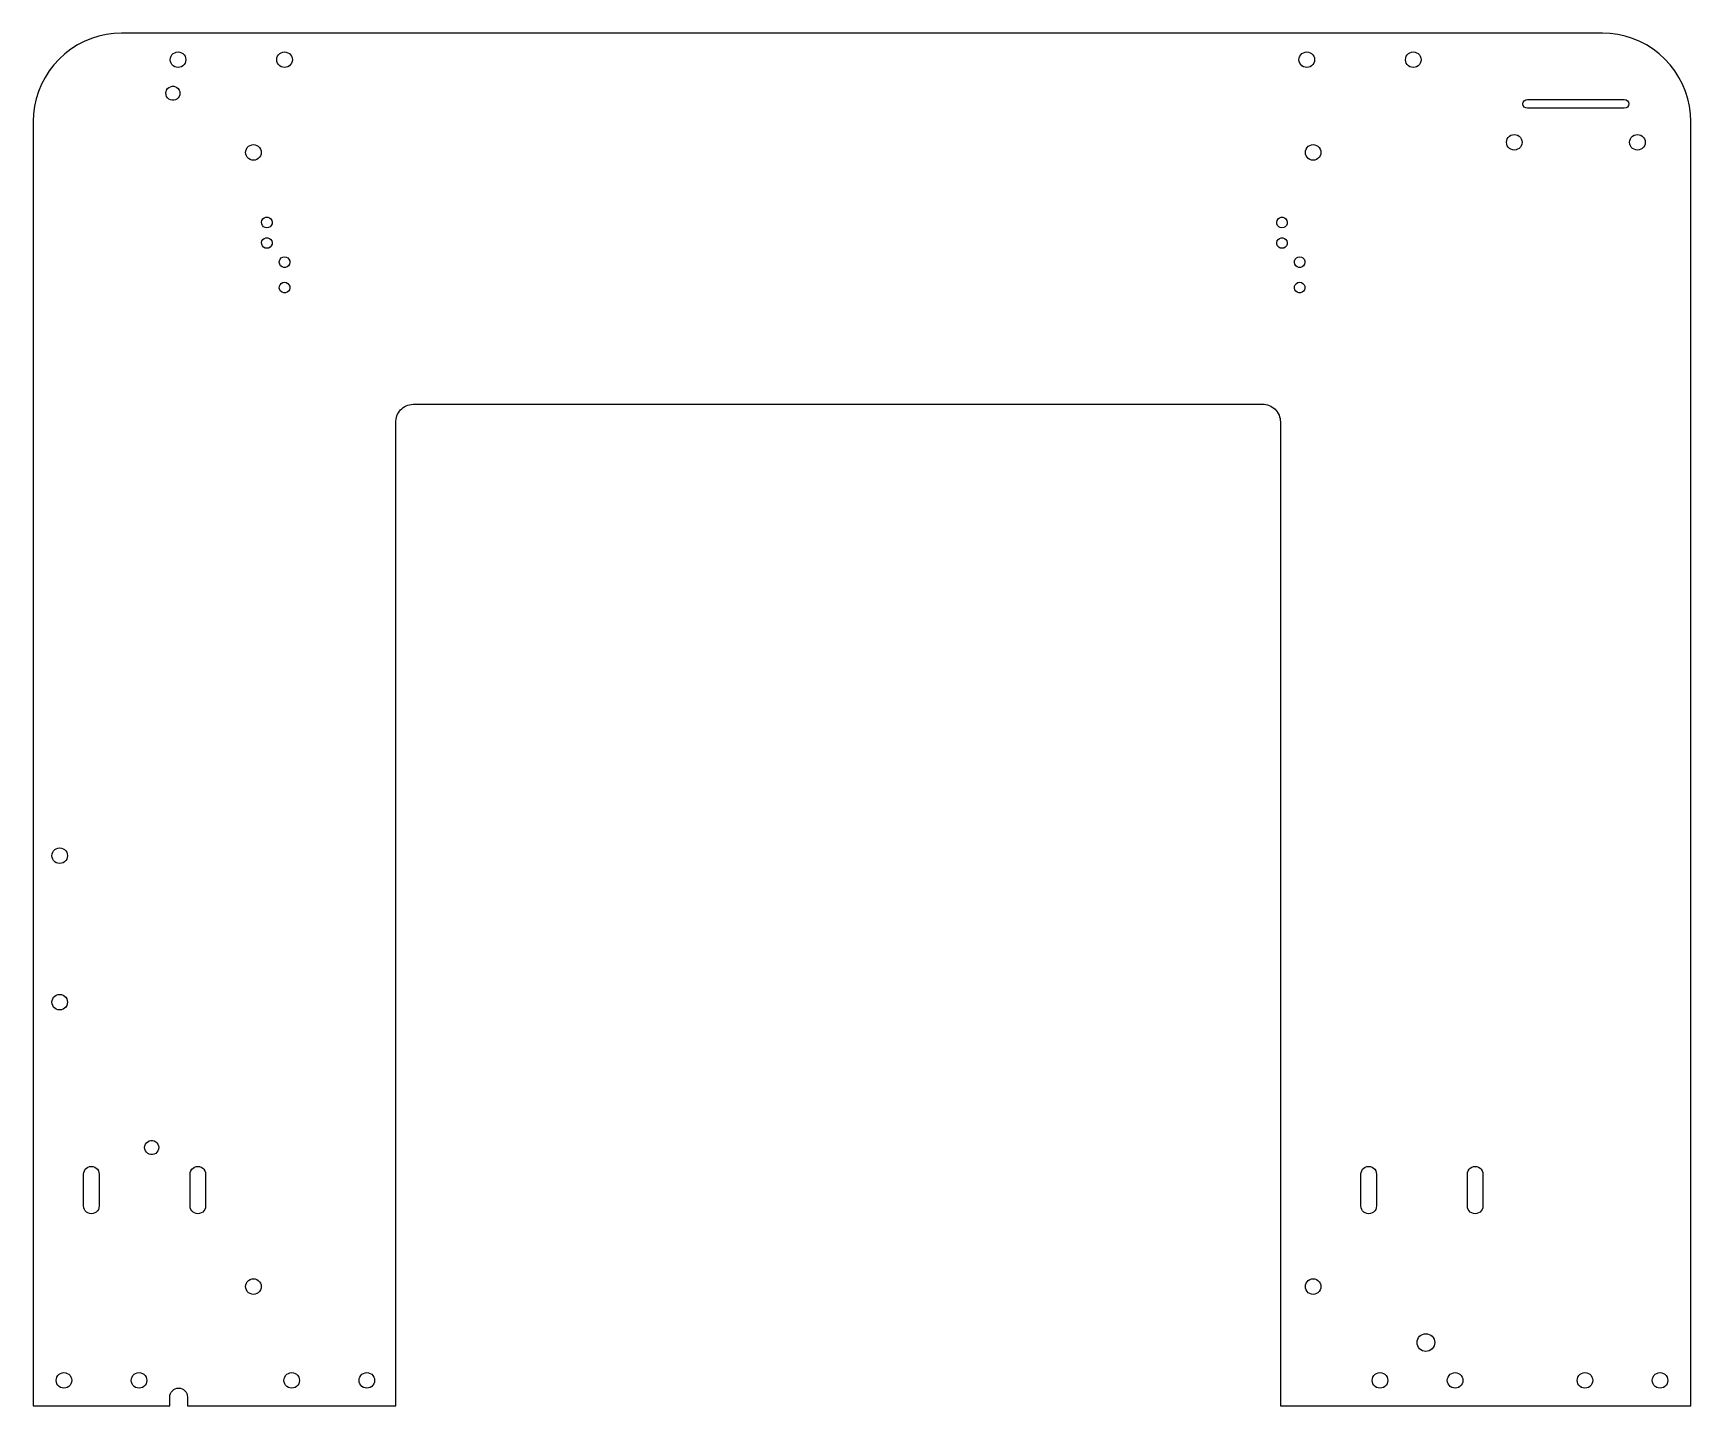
# Model space of a CAD drawing. Header units: metres. Extents: x -234 to 234, y 0 to 388.
import ezdxf

# ---------------------------------------------------------------- set-up
doc = ezdxf.new("R2010")
doc.units = ezdxf.units.M

msp = doc.modelspace()

# ---------------------------------------------------------------- linework, layer by layer
for p, q in [((-221.75, 384.651), (-223.589, 383.479)), ((-219.815, 385.658), (-221.75, 384.651)), ((-217.801, 386.492), (-219.815, 385.658)), ((-215.72, 387.148), (-217.801, 386.492)), ((-213.591, 387.62), (-215.72, 387.148)), ((-211.429, 387.905), (-213.591, 387.62)), ((-209.25, 388), (-211.429, 387.905)), ((209.25, 388), (-209.25, 388)), ((211.429, 387.905), (209.25, 388)), ((213.591, 387.62), (211.429, 387.905)), ((215.72, 387.148), (213.591, 387.62)), ((217.801, 386.492), (215.72, 387.148)), ((219.815, 385.658), (217.801, 386.492)), ((221.75, 384.651), (219.815, 385.658)), ((223.589, 383.479), (221.75, 384.651)), ((-226.928, 380.678), (-228.401, 379.07)), ((-225.32, 382.151), (-226.928, 380.678)), ((-223.589, 383.479), (-225.32, 382.151)), ((-195.5, 380.5), (-195.445, 380.99)), ((-195.445, 380.01), (-195.5, 380.5)), ((-195.445, 380.99), (-195.282, 381.455)), ((-195.282, 379.545), (-195.445, 380.01)), ((-195.282, 381.455), (-195.02, 381.872)), ((-195.02, 379.128), (-195.282, 379.545)), ((-195.02, 381.872), (-194.672, 382.22)), ((-194.672, 382.22), (-194.255, 382.482)), ((-194.255, 382.482), (-193.79, 382.645)), ((-193.79, 382.645), (-193.3, 382.7)), ((-193.3, 382.7), (-192.81, 382.645)), ((-192.81, 382.645), (-192.345, 382.482)), ((-192.345, 382.482), (-191.928, 382.22)), ((-191.928, 382.22), (-191.58, 381.872)), ((-191.58, 381.872), (-191.318, 381.455)), ((-191.318, 379.545), (-191.58, 379.128)), ((-191.318, 381.455), (-191.155, 380.99)), ((-191.155, 380.01), (-191.318, 379.545)), ((-191.155, 380.99), (-191.1, 380.5)), ((-191.1, 380.5), (-191.155, 380.01)), ((-165.4, 380.5), (-165.345, 380.99)), ((-165.345, 380.01), (-165.4, 380.5)), ((-165.345, 380.99), (-165.182, 381.455)), ((-165.182, 379.545), (-165.345, 380.01)), ((-165.182, 381.455), (-164.92, 381.872)), ((-164.92, 379.128), (-165.182, 379.545)), ((-164.92, 381.872), (-164.572, 382.22)), ((-164.572, 382.22), (-164.155, 382.482)), ((-164.155, 382.482), (-163.69, 382.645)), ((-163.69, 382.645), (-163.2, 382.7)), ((-163.2, 382.7), (-162.71, 382.645)), ((-162.71, 382.645), (-162.245, 382.482)), ((-162.245, 382.482), (-161.828, 382.22)), ((-161.828, 382.22), (-161.48, 381.872)), ((-161.48, 381.872), (-161.218, 381.455)), ((-161.218, 379.545), (-161.48, 379.128)), ((-161.218, 381.455), (-161.055, 380.99)), ((-161.055, 380.01), (-161.218, 379.545)), ((-161.055, 380.99), (-161, 380.5)), ((-161, 380.5), (-161.055, 380.01)), ((123.5, 380.5), (123.555, 380.99)), ((123.555, 380.01), (123.5, 380.5)), ((123.555, 380.99), (123.718, 381.455)), ((123.718, 379.545), (123.555, 380.01)), ((123.718, 381.455), (123.98, 381.872)), ((123.98, 379.128), (123.718, 379.545)), ((123.98, 381.872), (124.328, 382.22)), ((124.328, 382.22), (124.745, 382.482)), ((124.745, 382.482), (125.21, 382.645)), ((125.21, 382.645), (125.7, 382.7)), ((125.7, 382.7), (126.19, 382.645)), ((126.19, 382.645), (126.655, 382.482)), ((126.655, 382.482), (127.072, 382.22)), ((127.072, 382.22), (127.42, 381.872)), ((127.42, 381.872), (127.682, 381.455)), ((127.682, 379.545), (127.42, 379.128)), ((127.682, 381.455), (127.845, 380.99)), ((127.845, 380.01), (127.682, 379.545)), ((127.845, 380.99), (127.9, 380.5)), ((127.9, 380.5), (127.845, 380.01)), ((153.6, 380.5), (153.655, 380.99)), ((153.655, 380.01), (153.6, 380.5)), ((153.655, 380.99), (153.818, 381.455)), ((153.818, 379.545), (153.655, 380.01)), ((153.818, 381.455), (154.08, 381.872)), ((154.08, 379.128), (153.818, 379.545)), ((154.08, 381.872), (154.428, 382.22)), ((154.428, 382.22), (154.845, 382.482)), ((154.845, 382.482), (155.31, 382.645)), ((155.31, 382.645), (155.8, 382.7)), ((155.8, 382.7), (156.29, 382.645)), ((156.29, 382.645), (156.755, 382.482)), ((156.755, 382.482), (157.172, 382.22)), ((157.172, 382.22), (157.52, 381.872)), ((157.52, 381.872), (157.782, 381.455)), ((157.782, 379.545), (157.52, 379.128)), ((157.782, 381.455), (157.945, 380.99)), ((157.945, 380.01), (157.782, 379.545)), ((157.945, 380.99), (158, 380.5)), ((158, 380.5), (157.945, 380.01)), ((225.32, 382.151), (223.589, 383.479)), ((226.928, 380.678), (225.32, 382.151)), ((228.401, 379.07), (226.928, 380.678)), ((-230.901, 375.5), (-231.908, 373.565)), ((-229.729, 377.339), (-230.901, 375.5)), ((-228.401, 379.07), (-229.729, 377.339)), ((-194.672, 378.78), (-195.02, 379.128)), ((-194.255, 378.518), (-194.672, 378.78)), ((-193.79, 378.355), (-194.255, 378.518)), ((-193.3, 378.3), (-193.79, 378.355)), ((-192.81, 378.355), (-193.3, 378.3)), ((-192.345, 378.518), (-192.81, 378.355)), ((-191.928, 378.78), (-192.345, 378.518)), ((-191.58, 379.128), (-191.928, 378.78)), ((-164.572, 378.78), (-164.92, 379.128)), ((-164.155, 378.518), (-164.572, 378.78)), ((-163.69, 378.355), (-164.155, 378.518)), ((-163.2, 378.3), (-163.69, 378.355)), ((-162.71, 378.355), (-163.2, 378.3)), ((-162.245, 378.518), (-162.71, 378.355)), ((-161.828, 378.78), (-162.245, 378.518)), ((-161.48, 379.128), (-161.828, 378.78)), ((124.328, 378.78), (123.98, 379.128)), ((124.745, 378.518), (124.328, 378.78)), ((125.21, 378.355), (124.745, 378.518)), ((125.7, 378.3), (125.21, 378.355)), ((126.19, 378.355), (125.7, 378.3)), ((126.655, 378.518), (126.19, 378.355)), ((127.072, 378.78), (126.655, 378.518)), ((127.42, 379.128), (127.072, 378.78)), ((154.428, 378.78), (154.08, 379.128)), ((154.845, 378.518), (154.428, 378.78)), ((155.31, 378.355), (154.845, 378.518)), ((155.8, 378.3), (155.31, 378.355)), ((156.29, 378.355), (155.8, 378.3)), ((156.755, 378.518), (156.29, 378.355)), ((157.172, 378.78), (156.755, 378.518)), ((157.52, 379.128), (157.172, 378.78)), ((229.729, 377.339), (228.401, 379.07)), ((230.901, 375.5), (229.729, 377.339)), ((231.908, 373.565), (230.901, 375.5)), ((-232.742, 371.551), (-233.398, 369.47)), ((-231.908, 373.565), (-232.742, 371.551)), ((-196.75, 371), (-196.692, 371.479)), ((-196.692, 370.521), (-196.75, 371)), ((-196.692, 371.479), (-196.521, 371.929)), ((-196.521, 370.071), (-196.692, 370.521)), ((-196.521, 371.929), (-196.247, 372.326)), ((-196.247, 372.326), (-195.886, 372.646)), ((-195.886, 372.646), (-195.459, 372.87)), ((-195.459, 372.87), (-194.991, 372.985)), ((-194.991, 372.985), (-194.509, 372.985)), ((-194.509, 372.985), (-194.041, 372.87)), ((-194.041, 372.87), (-193.614, 372.646)), ((-193.614, 372.646), (-193.253, 372.326)), ((-193.253, 372.326), (-192.979, 371.929)), ((-192.979, 371.929), (-192.808, 371.479)), ((-192.808, 370.521), (-192.979, 370.071)), ((-192.808, 371.479), (-192.75, 371)), ((-192.75, 371), (-192.808, 370.521)), ((232.742, 371.551), (231.908, 373.565)), ((233.398, 369.47), (232.742, 371.551)), ((-233.87, 367.341), (-234.155, 365.179)), ((-233.398, 369.47), (-233.87, 367.341)), ((-196.247, 369.674), (-196.521, 370.071)), ((-195.886, 369.354), (-196.247, 369.674)), ((-195.459, 369.13), (-195.886, 369.354)), ((-194.991, 369.015), (-195.459, 369.13)), ((-194.509, 369.015), (-194.991, 369.015)), ((-194.041, 369.13), (-194.509, 369.015)), ((-193.614, 369.354), (-194.041, 369.13)), ((-193.253, 369.674), (-193.614, 369.354)), ((-192.979, 370.071), (-193.253, 369.674)), ((186.8, 368), (186.895, 368.478)), ((186.895, 367.522), (186.8, 368)), ((186.895, 368.478), (187.166, 368.884)), ((187.166, 367.116), (186.895, 367.522)), ((187.166, 368.884), (187.572, 369.155)), ((187.572, 366.845), (187.166, 367.116)), ((187.572, 369.155), (188.05, 369.25)), ((188.05, 366.75), (187.572, 366.845)), ((188.05, 369.25), (215.45, 369.25)), ((215.45, 366.75), (188.05, 366.75)), ((215.45, 369.25), (215.928, 369.155)), ((215.928, 366.845), (215.45, 366.75)), ((215.928, 369.155), (216.334, 368.884)), ((216.334, 367.116), (215.928, 366.845)), ((216.334, 368.884), (216.605, 368.478)), ((216.605, 367.522), (216.334, 367.116)), ((216.605, 368.478), (216.7, 368)), ((216.7, 368), (216.605, 367.522)), ((233.87, 367.341), (233.398, 369.47)), ((234.155, 365.179), (233.87, 367.341)), ((-234.155, 365.179), (-234.25, 363)), ((-234.25, 363), (-234.25, 0)), ((234.25, 363), (234.155, 365.179)), ((234.25, 0), (234.25, 363)), ((-173.372, 356.01), (-172.955, 356.272)), ((-172.955, 356.272), (-172.49, 356.435)), ((-172.49, 356.435), (-172, 356.49)), ((-172, 356.49), (-171.51, 356.435)), ((-171.51, 356.435), (-171.045, 356.272)), ((-171.045, 356.272), (-170.628, 356.01)), ((126.128, 356.01), (126.545, 356.272)), ((126.545, 356.272), (127.01, 356.435)), ((127.01, 356.435), (127.5, 356.49)), ((127.5, 356.49), (127.99, 356.435)), ((127.99, 356.435), (128.455, 356.272)), ((128.455, 356.272), (128.872, 356.01)), ((182.15, 357.15), (182.205, 357.64)), ((182.205, 356.66), (182.15, 357.15)), ((182.205, 357.64), (182.368, 358.105)), ((182.368, 356.195), (182.205, 356.66)), ((182.368, 358.105), (182.63, 358.522)), ((182.63, 355.778), (182.368, 356.195)), ((182.63, 358.522), (182.978, 358.87)), ((182.978, 358.87), (183.395, 359.132)), ((183.395, 359.132), (183.86, 359.295)), ((183.86, 359.295), (184.35, 359.35)), ((184.35, 359.35), (184.84, 359.295)), ((184.84, 359.295), (185.305, 359.132)), ((185.305, 359.132), (185.722, 358.87)), ((185.722, 358.87), (186.07, 358.522)), ((186.07, 358.522), (186.332, 358.105)), ((186.332, 356.195), (186.07, 355.778)), ((186.332, 358.105), (186.495, 357.64)), ((186.495, 356.66), (186.332, 356.195)), ((186.495, 357.64), (186.55, 357.15)), ((186.55, 357.15), (186.495, 356.66)), ((216.95, 357.15), (217.005, 357.64)), ((217.005, 356.66), (216.95, 357.15)), ((217.005, 357.64), (217.168, 358.105)), ((217.168, 356.195), (217.005, 356.66)), ((217.168, 358.105), (217.43, 358.522)), ((217.43, 355.778), (217.168, 356.195)), ((217.43, 358.522), (217.778, 358.87)), ((217.778, 358.87), (218.195, 359.132)), ((218.195, 359.132), (218.66, 359.295)), ((218.66, 359.295), (219.15, 359.35)), ((219.15, 359.35), (219.64, 359.295)), ((219.64, 359.295), (220.105, 359.132)), ((220.105, 359.132), (220.522, 358.87)), ((220.522, 358.87), (220.87, 358.522)), ((220.87, 358.522), (221.132, 358.105)), ((221.132, 356.195), (220.87, 355.778)), ((221.132, 358.105), (221.295, 357.64)), ((221.295, 356.66), (221.132, 356.195)), ((221.295, 357.64), (221.35, 357.15)), ((221.35, 357.15), (221.295, 356.66)), ((-174.2, 354.29), (-174.145, 354.78)), ((-174.145, 353.8), (-174.2, 354.29)), ((-174.145, 354.78), (-173.982, 355.245)), ((-173.982, 353.335), (-174.145, 353.8)), ((-173.982, 355.245), (-173.72, 355.662)), ((-173.72, 352.918), (-173.982, 353.335)), ((-173.72, 355.662), (-173.372, 356.01)), ((-173.372, 352.57), (-173.72, 352.918)), ((-172.955, 352.308), (-173.372, 352.57)), ((-172.49, 352.145), (-172.955, 352.308)), ((-172, 352.09), (-172.49, 352.145)), ((-171.51, 352.145), (-172, 352.09)), ((-171.045, 352.308), (-171.51, 352.145)), ((-170.628, 352.57), (-171.045, 352.308)), ((-170.628, 356.01), (-170.28, 355.662)), ((-170.28, 352.918), (-170.628, 352.57)), ((-170.28, 355.662), (-170.018, 355.245)), ((-170.018, 353.335), (-170.28, 352.918)), ((-170.018, 355.245), (-169.855, 354.78)), ((-169.855, 353.8), (-170.018, 353.335)), ((-169.855, 354.78), (-169.8, 354.29)), ((-169.8, 354.29), (-169.855, 353.8)), ((125.3, 354.29), (125.355, 354.78)), ((125.355, 353.8), (125.3, 354.29)), ((125.355, 354.78), (125.518, 355.245)), ((125.518, 353.335), (125.355, 353.8)), ((125.518, 355.245), (125.78, 355.662)), ((125.78, 352.918), (125.518, 353.335)), ((125.78, 355.662), (126.128, 356.01)), ((126.128, 352.57), (125.78, 352.918)), ((126.545, 352.308), (126.128, 352.57)), ((127.01, 352.145), (126.545, 352.308)), ((127.5, 352.09), (127.01, 352.145)), ((127.99, 352.145), (127.5, 352.09)), ((128.455, 352.308), (127.99, 352.145)), ((128.872, 352.57), (128.455, 352.308)), ((128.872, 356.01), (129.22, 355.662)), ((129.22, 352.918), (128.872, 352.57)), ((129.22, 355.662), (129.482, 355.245)), ((129.482, 353.335), (129.22, 352.918)), ((129.482, 355.245), (129.645, 354.78)), ((129.645, 353.8), (129.482, 353.335)), ((129.645, 354.78), (129.7, 354.29)), ((129.7, 354.29), (129.645, 353.8)), ((182.978, 355.43), (182.63, 355.778)), ((183.395, 355.168), (182.978, 355.43)), ((183.86, 355.005), (183.395, 355.168)), ((184.35, 354.95), (183.86, 355.005)), ((184.84, 355.005), (184.35, 354.95)), ((185.305, 355.168), (184.84, 355.005)), ((185.722, 355.43), (185.305, 355.168)), ((186.07, 355.778), (185.722, 355.43)), ((217.778, 355.43), (217.43, 355.778)), ((218.195, 355.168), (217.778, 355.43)), ((218.66, 355.005), (218.195, 355.168)), ((219.15, 354.95), (218.66, 355.005)), ((219.64, 355.005), (219.15, 354.95)), ((220.105, 355.168), (219.64, 355.005)), ((220.522, 355.43), (220.105, 355.168)), ((220.87, 355.778), (220.522, 355.43)), ((-169.695, 334.604), (-169.574, 335.083)), ((-169.654, 334.112), (-169.695, 334.604)), ((-169.456, 333.66), (-169.654, 334.112)), ((-169.574, 335.083), (-169.304, 335.496)), ((-169.121, 333.296), (-169.456, 333.66)), ((-169.304, 335.496), (-168.914, 335.799)), ((-168.687, 333.061), (-169.121, 333.296)), ((-168.914, 335.799), (-168.447, 335.96)), ((-168.2, 332.98), (-168.687, 333.061)), ((-168.447, 335.96), (-167.953, 335.96)), ((-167.713, 333.061), (-168.2, 332.98)), ((-167.953, 335.96), (-167.486, 335.799)), ((-167.279, 333.296), (-167.713, 333.061)), ((-167.486, 335.799), (-167.096, 335.496)), ((-166.944, 333.66), (-167.279, 333.296)), ((-167.096, 335.496), (-166.826, 335.083)), ((-166.746, 334.112), (-166.944, 333.66)), ((-166.826, 335.083), (-166.705, 334.604)), ((-166.705, 334.604), (-166.746, 334.112)), ((117.205, 334.604), (117.326, 335.083)), ((117.246, 334.112), (117.205, 334.604)), ((117.444, 333.66), (117.246, 334.112)), ((117.326, 335.083), (117.596, 335.496)), ((117.779, 333.296), (117.444, 333.66)), ((117.596, 335.496), (117.986, 335.799)), ((118.213, 333.061), (117.779, 333.296)), ((117.986, 335.799), (118.453, 335.96)), ((118.7, 332.98), (118.213, 333.061)), ((118.453, 335.96), (118.947, 335.96)), ((119.187, 333.061), (118.7, 332.98)), ((118.947, 335.96), (119.414, 335.799)), ((119.621, 333.296), (119.187, 333.061)), ((119.414, 335.799), (119.804, 335.496)), ((119.956, 333.66), (119.621, 333.296)), ((119.804, 335.496), (120.074, 335.083)), ((120.154, 334.112), (119.956, 333.66)), ((120.074, 335.083), (120.195, 334.604)), ((120.195, 334.604), (120.154, 334.112)), ((-169.695, 328.804), (-169.574, 329.283)), ((-169.654, 328.312), (-169.695, 328.804)), ((-169.456, 327.86), (-169.654, 328.312)), ((-169.574, 329.283), (-169.304, 329.696)), ((-169.304, 329.696), (-168.914, 329.999)), ((-168.914, 329.999), (-168.447, 330.16)), ((-168.447, 330.16), (-167.953, 330.16)), ((-167.953, 330.16), (-167.486, 329.999)), ((-167.486, 329.999), (-167.096, 329.696)), ((-167.096, 329.696), (-166.826, 329.283)), ((-166.746, 328.312), (-166.944, 327.86)), ((-166.826, 329.283), (-166.705, 328.804)), ((-166.705, 328.804), (-166.746, 328.312)), ((117.205, 328.804), (117.326, 329.283)), ((117.246, 328.312), (117.205, 328.804)), ((117.444, 327.86), (117.246, 328.312)), ((117.326, 329.283), (117.596, 329.696)), ((117.596, 329.696), (117.986, 329.999)), ((117.986, 329.999), (118.453, 330.16)), ((118.453, 330.16), (118.947, 330.16)), ((118.947, 330.16), (119.414, 329.999)), ((119.414, 329.999), (119.804, 329.696)), ((119.804, 329.696), (120.074, 329.283)), ((120.154, 328.312), (119.956, 327.86)), ((120.074, 329.283), (120.195, 328.804)), ((120.195, 328.804), (120.154, 328.312)), ((-169.121, 327.496), (-169.456, 327.86)), ((-168.687, 327.261), (-169.121, 327.496)), ((-168.2, 327.18), (-168.687, 327.261)), ((-167.713, 327.261), (-168.2, 327.18)), ((-167.279, 327.496), (-167.713, 327.261)), ((-166.944, 327.86), (-167.279, 327.496)), ((-164.695, 323.156), (-164.654, 323.648)), ((-164.654, 323.648), (-164.456, 324.1)), ((-164.456, 324.1), (-164.121, 324.464)), ((-164.121, 324.464), (-163.687, 324.699)), ((-163.687, 324.699), (-163.2, 324.78)), ((-163.2, 324.78), (-162.713, 324.699)), ((-162.713, 324.699), (-162.279, 324.464)), ((-162.279, 324.464), (-161.944, 324.1)), ((-161.944, 324.1), (-161.746, 323.648)), ((-161.746, 323.648), (-161.705, 323.156)), ((117.779, 327.496), (117.444, 327.86)), ((118.213, 327.261), (117.779, 327.496)), ((118.7, 327.18), (118.213, 327.261)), ((119.187, 327.261), (118.7, 327.18)), ((119.621, 327.496), (119.187, 327.261)), ((119.956, 327.86), (119.621, 327.496)), ((122.205, 323.156), (122.246, 323.648)), ((122.246, 323.648), (122.444, 324.1)), ((122.444, 324.1), (122.779, 324.464)), ((122.779, 324.464), (123.213, 324.699)), ((123.213, 324.699), (123.7, 324.78)), ((123.7, 324.78), (124.187, 324.699)), ((124.187, 324.699), (124.621, 324.464)), ((124.621, 324.464), (124.956, 324.1)), ((124.956, 324.1), (125.154, 323.648)), ((125.154, 323.648), (125.195, 323.156)), ((-164.574, 322.677), (-164.695, 323.156)), ((-164.304, 322.264), (-164.574, 322.677)), ((-163.914, 321.961), (-164.304, 322.264)), ((-163.447, 321.8), (-163.914, 321.961)), ((-162.953, 321.8), (-163.447, 321.8)), ((-162.486, 321.961), (-162.953, 321.8)), ((-162.096, 322.264), (-162.486, 321.961)), ((-161.826, 322.677), (-162.096, 322.264)), ((-161.705, 323.156), (-161.826, 322.677)), ((122.326, 322.677), (122.205, 323.156)), ((122.596, 322.264), (122.326, 322.677)), ((122.986, 321.961), (122.596, 322.264)), ((123.453, 321.8), (122.986, 321.961)), ((123.947, 321.8), (123.453, 321.8)), ((124.414, 321.961), (123.947, 321.8)), ((124.804, 322.264), (124.414, 321.961)), ((125.074, 322.677), (124.804, 322.264)), ((125.195, 323.156), (125.074, 322.677)), ((-164.695, 315.956), (-164.654, 316.448)), ((-164.574, 315.477), (-164.695, 315.956)), ((-164.654, 316.448), (-164.456, 316.9)), ((-164.304, 315.064), (-164.574, 315.477)), ((-164.456, 316.9), (-164.121, 317.264)), ((-163.914, 314.761), (-164.304, 315.064)), ((-164.121, 317.264), (-163.687, 317.499)), ((-163.447, 314.6), (-163.914, 314.761)), ((-163.687, 317.499), (-163.2, 317.58)), ((-162.953, 314.6), (-163.447, 314.6)), ((-163.2, 317.58), (-162.713, 317.499)), ((-162.486, 314.761), (-162.953, 314.6)), ((-162.713, 317.499), (-162.279, 317.264)), ((-162.096, 315.064), (-162.486, 314.761)), ((-162.279, 317.264), (-161.944, 316.9)), ((-161.826, 315.477), (-162.096, 315.064)), ((-161.944, 316.9), (-161.746, 316.448)), ((-161.705, 315.956), (-161.826, 315.477)), ((-161.746, 316.448), (-161.705, 315.956)), ((122.205, 315.956), (122.246, 316.448)), ((122.326, 315.477), (122.205, 315.956)), ((122.246, 316.448), (122.444, 316.9)), ((122.596, 315.064), (122.326, 315.477)), ((122.444, 316.9), (122.779, 317.264)), ((122.986, 314.761), (122.596, 315.064)), ((122.779, 317.264), (123.213, 317.499)), ((123.453, 314.6), (122.986, 314.761)), ((123.213, 317.499), (123.7, 317.58)), ((123.947, 314.6), (123.453, 314.6)), ((123.7, 317.58), (124.187, 317.499)), ((124.414, 314.761), (123.947, 314.6)), ((124.187, 317.499), (124.621, 317.264)), ((124.804, 315.064), (124.414, 314.761)), ((124.621, 317.264), (124.956, 316.9)), ((125.074, 315.477), (124.804, 315.064)), ((124.956, 316.9), (125.154, 316.448)), ((125.195, 315.956), (125.074, 315.477)), ((125.154, 316.448), (125.195, 315.956)), ((-131.016, 280.707), (-130.736, 281.119)), ((-130.736, 281.119), (-130.415, 281.501)), ((-130.415, 281.501), (-130.058, 281.849)), ((-130.058, 281.849), (-129.669, 282.16)), ((-129.669, 282.16), (-129.25, 282.43)), ((-129.25, 282.43), (-128.806, 282.658)), ((-128.806, 282.658), (-128.342, 282.84)), ((-128.342, 282.84), (-127.863, 282.975)), ((-127.863, 282.975), (-127.372, 283.061)), ((-127.372, 283.061), (-126.875, 283.098)), ((-126.875, 283.098), (-126.75, 283.1)), ((-126.75, 283.1), (113.25, 283.1)), ((113.25, 283.1), (113.624, 283.086)), ((113.624, 283.086), (114.118, 283.024)), ((114.118, 283.024), (114.604, 282.913)), ((114.604, 282.913), (115.077, 282.754)), ((115.077, 282.754), (115.531, 282.549)), ((115.531, 282.549), (115.963, 282.3)), ((115.963, 282.3), (116.367, 282.009)), ((116.367, 282.009), (116.741, 281.679)), ((116.741, 281.679), (117.08, 281.314)), ((117.08, 281.314), (117.381, 280.917)), ((-131.75, 278.1), (-131.744, 278.349)), ((-131.75, 0), (-131.75, 278.1)), ((-131.744, 278.349), (-131.694, 278.845)), ((-131.694, 278.845), (-131.595, 279.334)), ((-131.595, 279.334), (-131.448, 279.81)), ((-131.448, 279.81), (-131.255, 280.269)), ((-131.255, 280.269), (-131.016, 280.707)), ((117.381, 280.917), (117.641, 280.491)), ((117.641, 280.491), (117.857, 280.042)), ((117.857, 280.042), (118.028, 279.574)), ((118.028, 279.574), (118.151, 279.091)), ((118.151, 279.091), (118.225, 278.598)), ((118.225, 278.598), (118.25, 278.1)), ((118.25, 278.1), (118.25, 0)), ((-228.95, 155.5), (-228.895, 155.99)), ((-228.895, 155.01), (-228.95, 155.5)), ((-228.895, 155.99), (-228.732, 156.455)), ((-228.732, 154.545), (-228.895, 155.01)), ((-228.732, 156.455), (-228.47, 156.872)), ((-228.47, 156.872), (-228.122, 157.22)), ((-228.122, 157.22), (-227.705, 157.482)), ((-227.705, 157.482), (-227.24, 157.645)), ((-227.24, 157.645), (-226.75, 157.7)), ((-226.75, 157.7), (-226.26, 157.645)), ((-226.26, 157.645), (-225.795, 157.482)), ((-225.795, 157.482), (-225.378, 157.22)), ((-225.378, 157.22), (-225.03, 156.872)), ((-225.03, 156.872), (-224.768, 156.455)), ((-224.768, 156.455), (-224.605, 155.99)), ((-224.605, 155.01), (-224.768, 154.545)), ((-224.605, 155.99), (-224.55, 155.5)), ((-224.55, 155.5), (-224.605, 155.01)), ((-228.47, 154.128), (-228.732, 154.545)), ((-228.122, 153.78), (-228.47, 154.128)), ((-227.705, 153.518), (-228.122, 153.78)), ((-227.24, 153.355), (-227.705, 153.518)), ((-226.75, 153.3), (-227.24, 153.355)), ((-226.26, 153.355), (-226.75, 153.3)), ((-225.795, 153.518), (-226.26, 153.355)), ((-225.378, 153.78), (-225.795, 153.518)), ((-225.03, 154.128), (-225.378, 153.78)), ((-224.768, 154.545), (-225.03, 154.128)), ((-228.95, 114.1), (-228.895, 114.59)), ((-228.895, 113.61), (-228.95, 114.1)), ((-228.895, 114.59), (-228.732, 115.055)), ((-228.732, 113.145), (-228.895, 113.61)), ((-228.732, 115.055), (-228.47, 115.472)), ((-228.47, 112.728), (-228.732, 113.145)), ((-228.47, 115.472), (-228.122, 115.82)), ((-228.122, 112.38), (-228.47, 112.728)), ((-228.122, 115.82), (-227.705, 116.082)), ((-227.705, 116.082), (-227.24, 116.245)), ((-227.24, 116.245), (-226.75, 116.3)), ((-226.75, 116.3), (-226.26, 116.245)), ((-226.26, 116.245), (-225.795, 116.082)), ((-225.795, 116.082), (-225.378, 115.82)), ((-225.378, 115.82), (-225.03, 115.472)), ((-225.03, 112.728), (-225.378, 112.38)), ((-225.03, 115.472), (-224.768, 115.055)), ((-224.768, 113.145), (-225.03, 112.728)), ((-224.768, 115.055), (-224.605, 114.59)), ((-224.605, 113.61), (-224.768, 113.145)), ((-224.605, 114.59), (-224.55, 114.1)), ((-224.55, 114.1), (-224.605, 113.61)), ((-227.705, 112.118), (-228.122, 112.38)), ((-227.24, 111.955), (-227.705, 112.118)), ((-226.75, 111.9), (-227.24, 111.955)), ((-226.26, 111.955), (-226.75, 111.9)), ((-225.795, 112.118), (-226.26, 111.955)), ((-225.378, 112.38), (-225.795, 112.118)), ((-201.459, 74.87), (-200.991, 74.9854)), ((-200.991, 74.9854), (-200.509, 74.9854)), ((-200.509, 74.9854), (-200.041, 74.87)), ((-202.75, 73), (-202.692, 73.4786)), ((-202.692, 72.5214), (-202.75, 73)), ((-202.692, 73.4786), (-202.521, 73.9294)), ((-202.521, 72.0706), (-202.692, 72.5214)), ((-202.521, 73.9294), (-202.247, 74.3262)), ((-202.247, 71.6738), (-202.521, 72.0706)), ((-202.247, 74.3262), (-201.886, 74.646)), ((-201.886, 71.354), (-202.247, 71.6738)), ((-201.886, 74.646), (-201.459, 74.87)), ((-201.459, 71.13), (-201.886, 71.354)), ((-200.991, 71.0146), (-201.459, 71.13)), ((-200.509, 71.0146), (-200.991, 71.0146)), ((-200.041, 71.13), (-200.509, 71.0146)), ((-200.041, 74.87), (-199.614, 74.646)), ((-199.614, 71.354), (-200.041, 71.13)), ((-199.614, 74.646), (-199.253, 74.3262)), ((-199.253, 71.6738), (-199.614, 71.354)), ((-199.253, 74.3262), (-198.979, 73.9294)), ((-198.979, 72.0706), (-199.253, 71.6738)), ((-198.979, 73.9294), (-198.808, 73.4786)), ((-198.808, 72.5214), (-198.979, 72.0706)), ((-198.808, 73.4786), (-198.75, 73)), ((-198.75, 73), (-198.808, 72.5214)), ((-220, 65.5), (-219.945, 65.9895)), ((-219.945, 65.9895), (-219.782, 66.4545)), ((-219.782, 66.4545), (-219.52, 66.8717)), ((-219.52, 66.8717), (-219.172, 67.22)), ((-219.172, 67.22), (-218.755, 67.4821)), ((-218.755, 67.4821), (-218.29, 67.6448)), ((-218.29, 67.6448), (-217.8, 67.7)), ((-217.8, 67.7), (-217.31, 67.6448)), ((-217.31, 67.6448), (-216.845, 67.4821)), ((-216.845, 67.4821), (-216.428, 67.22)), ((-216.428, 67.22), (-216.08, 66.8717)), ((-216.08, 66.8717), (-215.818, 66.4545)), ((-215.818, 66.4545), (-215.655, 65.9895)), ((-215.655, 65.9895), (-215.6, 65.5)), ((-189.9, 65.5), (-189.845, 65.9895)), ((-189.845, 65.9895), (-189.682, 66.4545)), ((-189.682, 66.4545), (-189.42, 66.8717)), ((-189.42, 66.8717), (-189.072, 67.22)), ((-189.072, 67.22), (-188.655, 67.4821)), ((-188.655, 67.4821), (-188.19, 67.6448)), ((-188.19, 67.6448), (-187.7, 67.7)), ((-187.7, 67.7), (-187.21, 67.6448)), ((-187.21, 67.6448), (-186.745, 67.4821)), ((-186.745, 67.4821), (-186.328, 67.22)), ((-186.328, 67.22), (-185.98, 66.8717)), ((-185.98, 66.8717), (-185.718, 66.4545)), ((-185.718, 66.4545), (-185.555, 65.9895)), ((-185.555, 65.9895), (-185.5, 65.5)), ((141, 65.5), (141.055, 65.9895)), ((141.055, 65.9895), (141.218, 66.4545)), ((141.218, 66.4545), (141.48, 66.8717)), ((141.48, 66.8717), (141.828, 67.22)), ((141.828, 67.22), (142.245, 67.4821)), ((142.245, 67.4821), (142.71, 67.6448)), ((142.71, 67.6448), (143.2, 67.7)), ((143.2, 67.7), (143.69, 67.6448)), ((143.69, 67.6448), (144.155, 67.4821)), ((144.155, 67.4821), (144.572, 67.22)), ((144.572, 67.22), (144.92, 66.8717)), ((144.92, 66.8717), (145.182, 66.4545)), ((145.182, 66.4545), (145.345, 65.9895)), ((145.345, 65.9895), (145.4, 65.5)), ((171.1, 65.5), (171.155, 65.9895)), ((171.155, 65.9895), (171.318, 66.4545)), ((171.318, 66.4545), (171.58, 66.8717)), ((171.58, 66.8717), (171.928, 67.22)), ((171.928, 67.22), (172.345, 67.4821)), ((172.345, 67.4821), (172.81, 67.6448)), ((172.81, 67.6448), (173.3, 67.7)), ((173.3, 67.7), (173.79, 67.6448)), ((173.79, 67.6448), (174.255, 67.4821)), ((174.255, 67.4821), (174.672, 67.22)), ((174.672, 67.22), (175.02, 66.8717)), ((175.02, 66.8717), (175.282, 66.4545)), ((175.282, 66.4545), (175.445, 65.9895)), ((175.445, 65.9895), (175.5, 65.5)), ((-220, 56.5), (-220, 65.5)), ((-215.6, 65.5), (-215.6, 56.5)), ((-189.9, 56.5), (-189.9, 65.5)), ((-185.5, 65.5), (-185.5, 56.5)), ((141, 56.5), (141, 65.5)), ((145.4, 65.5), (145.4, 56.5)), ((171.1, 56.5), (171.1, 65.5)), ((175.5, 65.5), (175.5, 56.5)), ((-219.945, 56.0105), (-220, 56.5)), ((-215.6, 56.5), (-215.655, 56.0105)), ((-189.845, 56.0105), (-189.9, 56.5)), ((-185.5, 56.5), (-185.555, 56.0105)), ((141.055, 56.0105), (141, 56.5)), ((145.4, 56.5), (145.345, 56.0105)), ((171.155, 56.0105), (171.1, 56.5)), ((175.5, 56.5), (175.445, 56.0105)), ((-219.782, 55.5455), (-219.945, 56.0105)), ((-219.52, 55.1283), (-219.782, 55.5455)), ((-219.172, 54.78), (-219.52, 55.1283)), ((-218.755, 54.5179), (-219.172, 54.78)), ((-218.29, 54.3552), (-218.755, 54.5179)), ((-217.8, 54.3), (-218.29, 54.3552)), ((-217.31, 54.3552), (-217.8, 54.3)), ((-216.845, 54.5179), (-217.31, 54.3552)), ((-216.428, 54.78), (-216.845, 54.5179)), ((-216.08, 55.1283), (-216.428, 54.78)), ((-215.818, 55.5455), (-216.08, 55.1283)), ((-215.655, 56.0105), (-215.818, 55.5455)), ((-189.682, 55.5455), (-189.845, 56.0105)), ((-189.42, 55.1283), (-189.682, 55.5455)), ((-189.072, 54.78), (-189.42, 55.1283)), ((-188.655, 54.5179), (-189.072, 54.78)), ((-188.19, 54.3552), (-188.655, 54.5179)), ((-187.7, 54.3), (-188.19, 54.3552)), ((-187.21, 54.3552), (-187.7, 54.3)), ((-186.745, 54.5179), (-187.21, 54.3552)), ((-186.328, 54.78), (-186.745, 54.5179)), ((-185.98, 55.1283), (-186.328, 54.78)), ((-185.718, 55.5455), (-185.98, 55.1283)), ((-185.555, 56.0105), (-185.718, 55.5455)), ((141.218, 55.5455), (141.055, 56.0105)), ((141.48, 55.1283), (141.218, 55.5455)), ((141.828, 54.78), (141.48, 55.1283)), ((142.245, 54.5179), (141.828, 54.78)), ((142.71, 54.3552), (142.245, 54.5179)), ((143.2, 54.3), (142.71, 54.3552)), ((143.69, 54.3552), (143.2, 54.3)), ((144.155, 54.5179), (143.69, 54.3552)), ((144.572, 54.78), (144.155, 54.5179)), ((144.92, 55.1283), (144.572, 54.78)), ((145.182, 55.5455), (144.92, 55.1283)), ((145.345, 56.0105), (145.182, 55.5455)), ((171.318, 55.5455), (171.155, 56.0105)), ((171.58, 55.1283), (171.318, 55.5455)), ((171.928, 54.78), (171.58, 55.1283)), ((172.345, 54.5179), (171.928, 54.78)), ((172.81, 54.3552), (172.345, 54.5179)), ((173.3, 54.3), (172.81, 54.3552)), ((173.79, 54.3552), (173.3, 54.3)), ((174.255, 54.5179), (173.79, 54.3552)), ((174.672, 54.78), (174.255, 54.5179)), ((175.02, 55.1283), (174.672, 54.78)), ((175.282, 55.5455), (175.02, 55.1283)), ((175.445, 56.0105), (175.282, 55.5455)), ((-174.2, 33.71), (-174.145, 34.1995)), ((-174.145, 33.2205), (-174.2, 33.71)), ((-174.145, 34.1995), (-173.982, 34.6645)), ((-173.982, 32.7555), (-174.145, 33.2205)), ((-173.982, 34.6645), (-173.72, 35.0817)), ((-173.72, 35.0817), (-173.372, 35.43)), ((-173.372, 35.43), (-172.955, 35.6921)), ((-172.955, 35.6921), (-172.49, 35.8548)), ((-172.49, 35.8548), (-172, 35.91)), ((-172, 35.91), (-171.51, 35.8548)), ((-171.51, 35.8548), (-171.045, 35.6921)), ((-171.045, 35.6921), (-170.628, 35.43)), ((-170.628, 35.43), (-170.28, 35.0817)), ((-170.28, 35.0817), (-170.018, 34.6645)), ((-170.018, 34.6645), (-169.855, 34.1995)), ((-169.855, 33.2205), (-170.018, 32.7555)), ((-169.855, 34.1995), (-169.8, 33.71)), ((-169.8, 33.71), (-169.855, 33.2205)), ((125.3, 33.71), (125.355, 34.1995)), ((125.355, 33.2205), (125.3, 33.71)), ((125.355, 34.1995), (125.518, 34.6645)), ((125.518, 32.7555), (125.355, 33.2205)), ((125.518, 34.6645), (125.78, 35.0817)), ((125.78, 35.0817), (126.128, 35.43)), ((126.128, 35.43), (126.545, 35.6921)), ((126.545, 35.6921), (127.01, 35.8548)), ((127.01, 35.8548), (127.5, 35.91)), ((127.5, 35.91), (127.99, 35.8548)), ((127.99, 35.8548), (128.455, 35.6921)), ((128.455, 35.6921), (128.872, 35.43)), ((128.872, 35.43), (129.22, 35.0817)), ((129.22, 35.0817), (129.482, 34.6645)), ((129.482, 34.6645), (129.645, 34.1995)), ((129.645, 33.2205), (129.482, 32.7555)), ((129.645, 34.1995), (129.7, 33.71)), ((129.7, 33.71), (129.645, 33.2205)), ((-173.72, 32.3383), (-173.982, 32.7555)), ((-173.372, 31.99), (-173.72, 32.3383)), ((-172.955, 31.7279), (-173.372, 31.99)), ((-172.49, 31.5652), (-172.955, 31.7279)), ((-172, 31.51), (-172.49, 31.5652)), ((-171.51, 31.5652), (-172, 31.51)), ((-171.045, 31.7279), (-171.51, 31.5652)), ((-170.628, 31.99), (-171.045, 31.7279)), ((-170.28, 32.3383), (-170.628, 31.99)), ((-170.018, 32.7555), (-170.28, 32.3383)), ((125.78, 32.3383), (125.518, 32.7555)), ((126.128, 31.99), (125.78, 32.3383)), ((126.545, 31.7279), (126.128, 31.99)), ((127.01, 31.5652), (126.545, 31.7279)), ((127.5, 31.51), (127.01, 31.5652)), ((127.99, 31.5652), (127.5, 31.51)), ((128.455, 31.7279), (127.99, 31.5652)), ((128.872, 31.99), (128.455, 31.7279)), ((129.22, 32.3383), (128.872, 31.99)), ((129.482, 32.7555), (129.22, 32.3383)), ((156.918, 18.3877), (157.06, 18.8567)), ((157.06, 18.8567), (157.291, 19.2889)), ((157.291, 19.2889), (157.602, 19.6678)), ((157.602, 19.6678), (157.981, 19.9787)), ((157.981, 19.9787), (158.413, 20.2097)), ((158.413, 20.2097), (158.882, 20.352)), ((158.882, 20.352), (159.37, 20.4)), ((159.37, 20.4), (159.858, 20.352)), ((159.858, 20.352), (160.327, 20.2097)), ((160.327, 20.2097), (160.759, 19.9787)), ((160.759, 19.9787), (161.138, 19.6678)), ((161.138, 19.6678), (161.449, 19.2889)), ((161.449, 19.2889), (161.68, 18.8567)), ((161.68, 18.8567), (161.822, 18.3877)), ((156.87, 17.9), (156.918, 18.3877)), ((156.918, 17.4123), (156.87, 17.9)), ((157.06, 16.9433), (156.918, 17.4123)), ((157.291, 16.5111), (157.06, 16.9433)), ((157.602, 16.1322), (157.291, 16.5111)), ((157.981, 15.8213), (157.602, 16.1322)), ((158.413, 15.5903), (157.981, 15.8213)), ((158.882, 15.448), (158.413, 15.5903)), ((159.37, 15.4), (158.882, 15.448)), ((159.858, 15.448), (159.37, 15.4)), ((160.327, 15.5903), (159.858, 15.448)), ((160.759, 15.8213), (160.327, 15.5903)), ((161.138, 16.1322), (160.759, 15.8213)), ((161.449, 16.5111), (161.138, 16.1322)), ((161.68, 16.9433), (161.449, 16.5111)), ((161.822, 17.4123), (161.68, 16.9433)), ((161.822, 18.3877), (161.87, 17.9)), ((161.87, 17.9), (161.822, 17.4123)), ((-226.04, 9.34484), (-225.55, 9.4)), ((-225.55, 9.4), (-225.06, 9.34484)), ((-204.82, 9.34484), (-204.33, 9.4)), ((-204.33, 9.4), (-203.84, 9.34484)), ((-161.66, 9.34484), (-161.17, 9.4)), ((-161.17, 9.4), (-160.68, 9.34484)), ((-140.44, 9.34484), (-139.95, 9.4)), ((-139.95, 9.4), (-139.46, 9.34484)), ((145.91, 9.34484), (146.4, 9.4)), ((146.4, 9.4), (146.89, 9.34484)), ((167.13, 9.34484), (167.62, 9.4)), ((167.62, 9.4), (168.11, 9.34484)), ((203.84, 9.34484), (204.33, 9.4)), ((204.33, 9.4), (204.82, 9.34484)), ((225.06, 9.34484), (225.55, 9.4)), ((225.55, 9.4), (226.04, 9.34484)), ((-227.75, 7.2), (-227.695, 7.68955)), ((-227.695, 6.71045), (-227.75, 7.2)), ((-227.695, 7.68955), (-227.532, 8.15454)), ((-227.532, 6.24546), (-227.695, 6.71045)), ((-227.532, 8.15454), (-227.27, 8.57168)), ((-227.27, 5.82832), (-227.532, 6.24546)), ((-227.27, 8.57168), (-226.922, 8.92003)), ((-226.922, 5.47997), (-227.27, 5.82832)), ((-226.922, 8.92003), (-226.505, 9.18213)), ((-226.505, 5.21787), (-226.922, 5.47997)), ((-226.505, 9.18213), (-226.04, 9.34484)), ((-226.04, 5.05516), (-226.505, 5.21787)), ((-225.55, 5), (-226.04, 5.05516)), ((-225.06, 5.05516), (-225.55, 5)), ((-225.06, 9.34484), (-224.595, 9.18213)), ((-224.595, 5.21787), (-225.06, 5.05516)), ((-224.595, 9.18213), (-224.178, 8.92003)), ((-224.178, 5.47997), (-224.595, 5.21787)), ((-224.178, 8.92003), (-223.83, 8.57168)), ((-223.83, 5.82832), (-224.178, 5.47997)), ((-223.83, 8.57168), (-223.568, 8.15454)), ((-223.568, 6.24546), (-223.83, 5.82832)), ((-223.568, 8.15454), (-223.405, 7.68955)), ((-223.405, 6.71045), (-223.568, 6.24546)), ((-223.405, 7.68955), (-223.35, 7.2)), ((-223.35, 7.2), (-223.405, 6.71045)), ((-206.53, 7.2), (-206.475, 7.68955)), ((-206.475, 6.71045), (-206.53, 7.2)), ((-206.475, 7.68955), (-206.312, 8.15454)), ((-206.312, 6.24546), (-206.475, 6.71045)), ((-206.312, 8.15454), (-206.05, 8.57168)), ((-206.05, 5.82832), (-206.312, 6.24546)), ((-206.05, 8.57168), (-205.702, 8.92003)), ((-205.702, 5.47997), (-206.05, 5.82832)), ((-205.702, 8.92003), (-205.285, 9.18213)), ((-205.285, 5.21787), (-205.702, 5.47997)), ((-205.285, 9.18213), (-204.82, 9.34484)), ((-204.82, 5.05516), (-205.285, 5.21787)), ((-204.33, 5), (-204.82, 5.05516)), ((-203.84, 5.05516), (-204.33, 5)), ((-203.84, 9.34484), (-203.375, 9.18213)), ((-203.375, 5.21787), (-203.84, 5.05516)), ((-203.375, 9.18213), (-202.958, 8.92003)), ((-202.958, 5.47997), (-203.375, 5.21787)), ((-202.958, 8.92003), (-202.61, 8.57168)), ((-202.61, 5.82832), (-202.958, 5.47997)), ((-202.61, 8.57168), (-202.348, 8.15454)), ((-202.348, 6.24546), (-202.61, 5.82832)), ((-202.348, 8.15454), (-202.185, 7.68955)), ((-202.185, 6.71045), (-202.348, 6.24546)), ((-202.185, 7.68955), (-202.13, 7.2)), ((-202.13, 7.2), (-202.185, 6.71045)), ((-194.519, 4.57867), (-194.087, 4.8097)), ((-194.087, 4.8097), (-193.618, 4.95196)), ((-193.618, 4.95196), (-193.13, 5)), ((-193.13, 5), (-192.642, 4.95196)), ((-192.642, 4.95196), (-192.173, 4.8097)), ((-192.173, 4.8097), (-191.741, 4.57867)), ((-163.37, 7.2), (-163.315, 7.68955)), ((-163.315, 6.71045), (-163.37, 7.2)), ((-163.315, 7.68955), (-163.152, 8.15454)), ((-163.152, 6.24546), (-163.315, 6.71045)), ((-163.152, 8.15454), (-162.89, 8.57168)), ((-162.89, 5.82832), (-163.152, 6.24546)), ((-162.89, 8.57168), (-162.542, 8.92003)), ((-162.542, 5.47997), (-162.89, 5.82832)), ((-162.542, 8.92003), (-162.125, 9.18213)), ((-162.125, 5.21787), (-162.542, 5.47997)), ((-162.125, 9.18213), (-161.66, 9.34484)), ((-161.66, 5.05516), (-162.125, 5.21787)), ((-161.17, 5), (-161.66, 5.05516)), ((-160.68, 5.05516), (-161.17, 5)), ((-160.68, 9.34484), (-160.215, 9.18213)), ((-160.215, 5.21787), (-160.68, 5.05516)), ((-160.215, 9.18213), (-159.798, 8.92003)), ((-159.798, 5.47997), (-160.215, 5.21787)), ((-159.798, 8.92003), (-159.45, 8.57168)), ((-159.45, 5.82832), (-159.798, 5.47997)), ((-159.45, 8.57168), (-159.188, 8.15454)), ((-159.188, 6.24546), (-159.45, 5.82832)), ((-159.188, 8.15454), (-159.025, 7.68955)), ((-159.025, 6.71045), (-159.188, 6.24546)), ((-159.025, 7.68955), (-158.97, 7.2)), ((-158.97, 7.2), (-159.025, 6.71045)), ((-142.15, 7.2), (-142.095, 7.68955)), ((-142.095, 6.71045), (-142.15, 7.2)), ((-142.095, 7.68955), (-141.932, 8.15454)), ((-141.932, 6.24546), (-142.095, 6.71045)), ((-141.932, 8.15454), (-141.67, 8.57168)), ((-141.67, 5.82832), (-141.932, 6.24546)), ((-141.67, 8.57168), (-141.322, 8.92003)), ((-141.322, 5.47997), (-141.67, 5.82832)), ((-141.322, 8.92003), (-140.905, 9.18213)), ((-140.905, 5.21787), (-141.322, 5.47997)), ((-140.905, 9.18213), (-140.44, 9.34484)), ((-140.44, 5.05516), (-140.905, 5.21787)), ((-139.95, 5), (-140.44, 5.05516)), ((-139.46, 5.05516), (-139.95, 5)), ((-139.46, 9.34484), (-138.995, 9.18213)), ((-138.995, 5.21787), (-139.46, 5.05516)), ((-138.995, 9.18213), (-138.578, 8.92003)), ((-138.578, 5.47997), (-138.995, 5.21787)), ((-138.578, 8.92003), (-138.23, 8.57168)), ((-138.23, 5.82832), (-138.578, 5.47997)), ((-138.23, 8.57168), (-137.968, 8.15454)), ((-137.968, 6.24546), (-138.23, 5.82832)), ((-137.968, 8.15454), (-137.805, 7.68955)), ((-137.805, 6.71045), (-137.968, 6.24546)), ((-137.805, 7.68955), (-137.75, 7.2)), ((-137.75, 7.2), (-137.805, 6.71045)), ((144.2, 7.2), (144.255, 7.68955)), ((144.255, 6.71045), (144.2, 7.2)), ((144.255, 7.68955), (144.418, 8.15454)), ((144.418, 6.24546), (144.255, 6.71045)), ((144.418, 8.15454), (144.68, 8.57168)), ((144.68, 5.82832), (144.418, 6.24546)), ((144.68, 8.57168), (145.028, 8.92003)), ((145.028, 5.47997), (144.68, 5.82832)), ((145.028, 8.92003), (145.445, 9.18213)), ((145.445, 5.21787), (145.028, 5.47997)), ((145.445, 9.18213), (145.91, 9.34484)), ((145.91, 5.05516), (145.445, 5.21787)), ((146.4, 5), (145.91, 5.05516)), ((146.89, 5.05516), (146.4, 5)), ((146.89, 9.34484), (147.355, 9.18213)), ((147.355, 5.21787), (146.89, 5.05516)), ((147.355, 9.18213), (147.772, 8.92003)), ((147.772, 5.47997), (147.355, 5.21787)), ((147.772, 8.92003), (148.12, 8.57168)), ((148.12, 5.82832), (147.772, 5.47997)), ((148.12, 8.57168), (148.382, 8.15454)), ((148.382, 6.24546), (148.12, 5.82832)), ((148.382, 8.15454), (148.545, 7.68955)), ((148.545, 6.71045), (148.382, 6.24546)), ((148.545, 7.68955), (148.6, 7.2)), ((148.6, 7.2), (148.545, 6.71045)), ((165.42, 7.2), (165.475, 7.68955)), ((165.475, 6.71045), (165.42, 7.2)), ((165.475, 7.68955), (165.638, 8.15454)), ((165.638, 6.24546), (165.475, 6.71045)), ((165.638, 8.15454), (165.9, 8.57168)), ((165.9, 5.82832), (165.638, 6.24546)), ((165.9, 8.57168), (166.248, 8.92003)), ((166.248, 5.47997), (165.9, 5.82832)), ((166.248, 8.92003), (166.665, 9.18213)), ((166.665, 5.21787), (166.248, 5.47997)), ((166.665, 9.18213), (167.13, 9.34484)), ((167.13, 5.05516), (166.665, 5.21787)), ((167.62, 5), (167.13, 5.05516)), ((168.11, 5.05516), (167.62, 5)), ((168.11, 9.34484), (168.575, 9.18213)), ((168.575, 5.21787), (168.11, 5.05516)), ((168.575, 9.18213), (168.992, 8.92003)), ((168.992, 5.47997), (168.575, 5.21787)), ((168.992, 8.92003), (169.34, 8.57168)), ((169.34, 5.82832), (168.992, 5.47997)), ((169.34, 8.57168), (169.602, 8.15454)), ((169.602, 6.24546), (169.34, 5.82832)), ((169.602, 8.15454), (169.765, 7.68955)), ((169.765, 6.71045), (169.602, 6.24546)), ((169.765, 7.68955), (169.82, 7.2)), ((169.82, 7.2), (169.765, 6.71045)), ((202.13, 7.2), (202.185, 7.68955)), ((202.185, 6.71045), (202.13, 7.2)), ((202.185, 7.68955), (202.348, 8.15454)), ((202.348, 6.24546), (202.185, 6.71045)), ((202.348, 8.15454), (202.61, 8.57168)), ((202.61, 5.82832), (202.348, 6.24546)), ((202.61, 8.57168), (202.958, 8.92003)), ((202.958, 5.47997), (202.61, 5.82832)), ((202.958, 8.92003), (203.375, 9.18213)), ((203.375, 5.21787), (202.958, 5.47997)), ((203.375, 9.18213), (203.84, 9.34484)), ((203.84, 5.05516), (203.375, 5.21787)), ((204.33, 5), (203.84, 5.05516)), ((204.82, 5.05516), (204.33, 5)), ((204.82, 9.34484), (205.285, 9.18213)), ((205.285, 5.21787), (204.82, 5.05516)), ((205.285, 9.18213), (205.702, 8.92003)), ((205.702, 5.47997), (205.285, 5.21787)), ((205.702, 8.92003), (206.05, 8.57168)), ((206.05, 5.82832), (205.702, 5.47997)), ((206.05, 8.57168), (206.312, 8.15454)), ((206.312, 6.24546), (206.05, 5.82832)), ((206.312, 8.15454), (206.475, 7.68955)), ((206.475, 6.71045), (206.312, 6.24546)), ((206.475, 7.68955), (206.53, 7.2)), ((206.53, 7.2), (206.475, 6.71045)), ((223.35, 7.2), (223.405, 7.68955)), ((223.405, 6.71045), (223.35, 7.2)), ((223.405, 7.68955), (223.568, 8.15454)), ((223.568, 6.24546), (223.405, 6.71045)), ((223.568, 8.15454), (223.83, 8.57168)), ((223.83, 5.82832), (223.568, 6.24546)), ((223.83, 8.57168), (224.178, 8.92003)), ((224.178, 5.47997), (223.83, 5.82832)), ((224.178, 8.92003), (224.595, 9.18213)), ((224.595, 5.21787), (224.178, 5.47997)), ((224.595, 9.18213), (225.06, 9.34484)), ((225.06, 5.05516), (224.595, 5.21787)), ((225.55, 5), (225.06, 5.05516)), ((226.04, 5.05516), (225.55, 5)), ((226.04, 9.34484), (226.505, 9.18213)), ((226.505, 5.21787), (226.04, 5.05516)), ((226.505, 9.18213), (226.922, 8.92003)), ((226.922, 5.47997), (226.505, 5.21787)), ((226.922, 8.92003), (227.27, 8.57168)), ((227.27, 5.82832), (226.922, 5.47997)), ((227.27, 8.57168), (227.532, 8.15454)), ((227.532, 6.24546), (227.27, 5.82832)), ((227.532, 8.15454), (227.695, 7.68955)), ((227.695, 6.71045), (227.532, 6.24546)), ((227.695, 7.68955), (227.75, 7.2)), ((227.75, 7.2), (227.695, 6.71045)), ((-234.25, 0), (-195.63, 0)), ((-195.63, 2.5), (-195.582, 2.98773)), ((-195.63, 0), (-195.63, 2.5)), ((-195.582, 2.98773), (-195.44, 3.45671)), ((-195.44, 3.45671), (-195.209, 3.88893)), ((-195.209, 3.88893), (-194.898, 4.26777)), ((-194.898, 4.26777), (-194.519, 4.57867)), ((-191.741, 4.57867), (-191.362, 4.26777)), ((-191.362, 4.26777), (-191.051, 3.88893)), ((-191.051, 3.88893), (-190.82, 3.45671)), ((-190.82, 3.45671), (-190.678, 2.98773)), ((-190.678, 2.98773), (-190.63, 2.5)), ((-190.63, 2.5), (-190.63, 0)), ((-190.63, 0), (-131.75, 0)), ((118.25, 0), (234.25, 0))]:
    msp.add_line(p, q)

doc.saveas('drawing.dxf')
